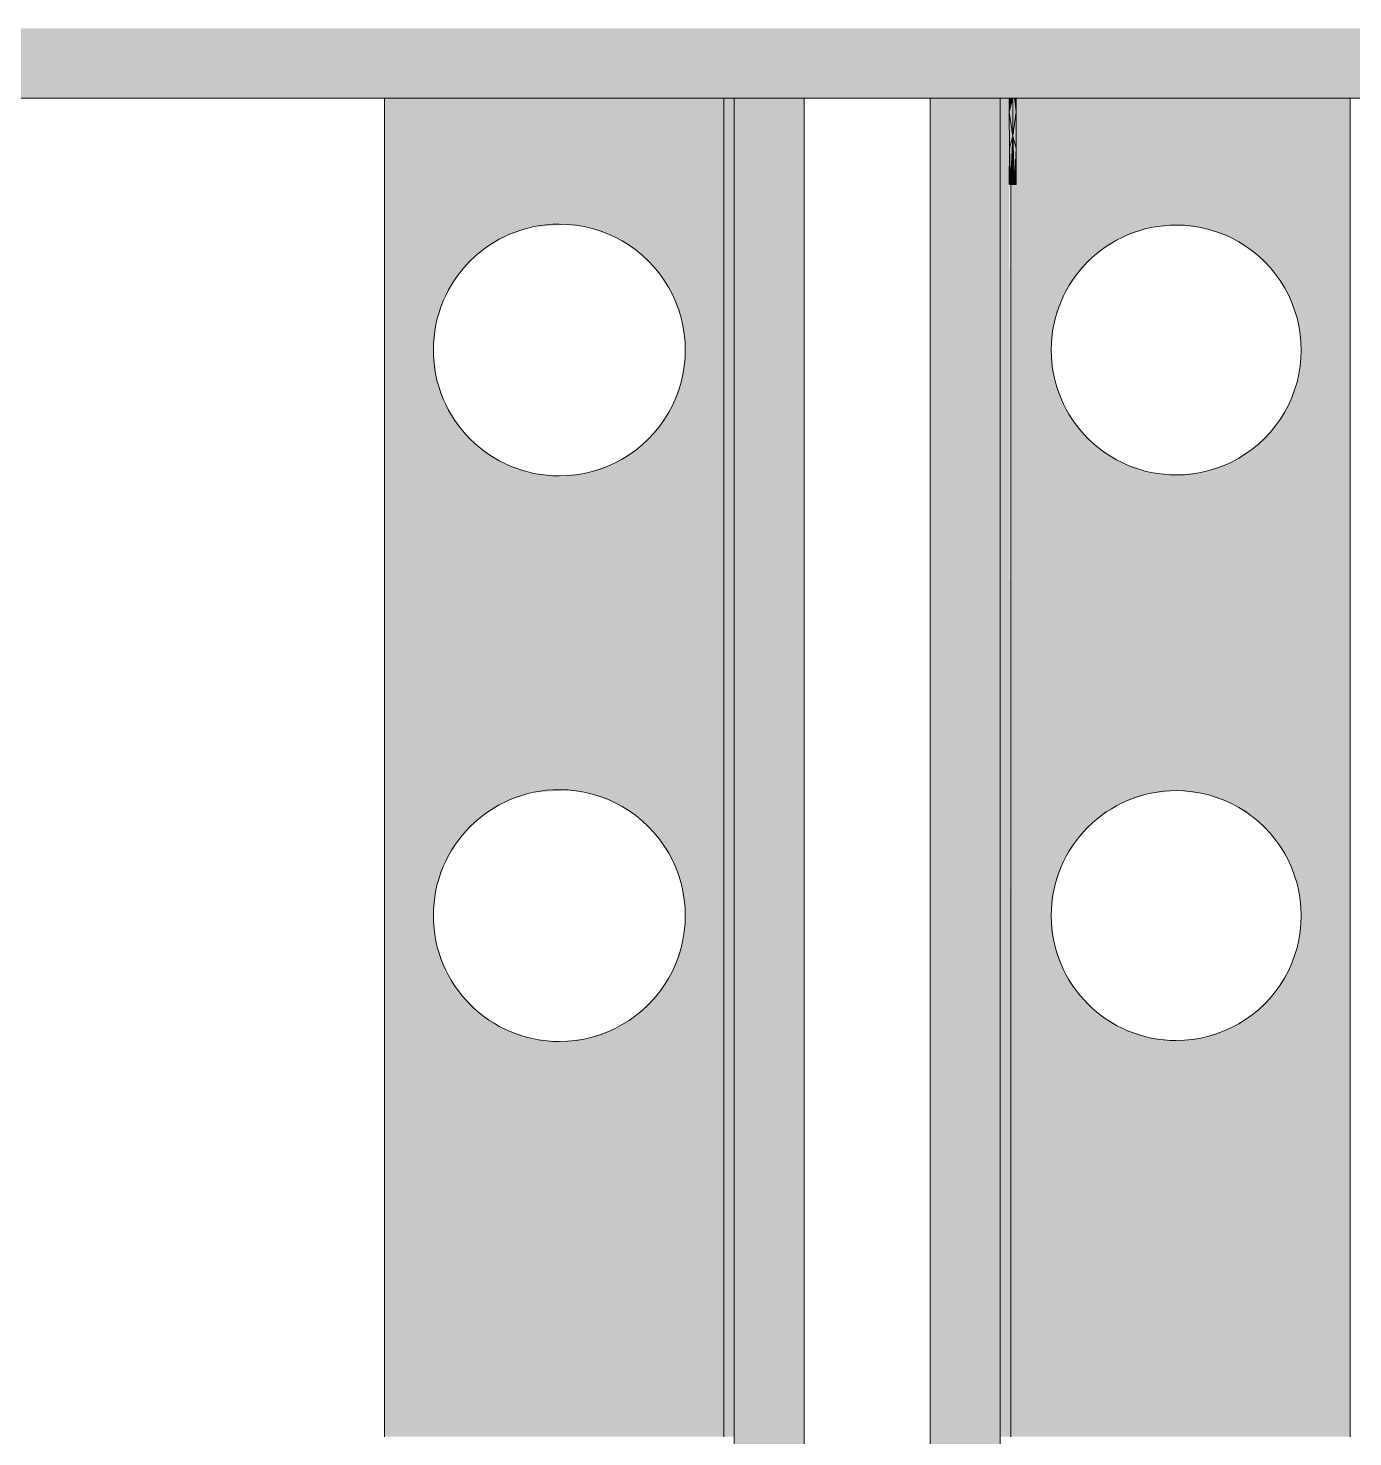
# Model space of a CAD drawing. Header units: inches. Extents: x 20461 to 27285, y -26063 to -19005.
# Drawn here: x 25451.9 to 25546.6, y -22519.3 to -22418.6 of the extents above; entities that cross this region are included whole.
import ezdxf

# ---------------------------------------------------------------- set-up
doc = ezdxf.new("R2010")
doc.units = ezdxf.units.IN
doc.header["$MEASUREMENT"] = 0
for name, color, linetype, lineweight in [('A-GENM', 13, 'Continuous', 9), ('A-WALL', 113, 'Continuous', 9), ('I-FURN', 30, 'Continuous', 9)]:
    doc.layers.add(name, color=color, linetype=linetype, lineweight=lineweight)

# ---------------------------------------------------------------- blocks, each defined once
blk = doc.blocks.new('Vanity Counter Top w 2 Round Sink Holes-72_-2372-72_-2372 - Vanity Counter Top w 2 Round Sink Holes-72_-2372-300229 - 65762-300595-Site Plan - Phase 1')
at = {"layer": 'I-FURN'}
blk.add_hatch(color=31, dxfattribs=at).paths.add_polyline_path([(25521.39022535174, -22519.30281039721), (25522.14022535174, -22519.30281039721), (25522.03774635949, -22423.63093539746), (25521.39022535174, -22423.63093539746), (25521.39022535174, -22499.42914546503)], flags=0)
h = blk.add_hatch(color=31, dxfattribs=at)
h.paths.add_polyline_path([(25546.35624701914, -22519.30281039721), (25546.39022535178, -22519.30281039721), (25546.35624701914, -22423.63093539746), (25522.53846263037, -22423.63093539746), (25522.46533297674, -22429.8109353975), (25522.14022535174, -22429.8109353975), (25522.14022535174, -22519.30281039721)], flags=0)
h.paths.add_polyline_path([(25533.9605121626, -22490.98252358639), (25531.97346404379, -22490.75863703312), (25530.08605481484, -22490.09820397996), (25528.39292705563, -22489.03434129792), (25526.9789812619, -22487.62039550419), (25525.91511857986, -22485.92726774498), (25525.2546855267, -22484.03985851603), (25525.03079897343, -22482.05281039722), (25525.2546855267, -22480.0657622784), (25525.91511857986, -22478.17835304945), (25526.9789812619, -22476.48522529024), (25528.39292705563, -22475.07127949651), (25530.08605481484, -22474.00741681447), (25531.97346404379, -22473.34698376131), (25533.9605121626, -22473.12309720804), (25535.94756028142, -22473.34698376131), (25537.83496951037, -22474.00741681447), (25539.52809726958, -22475.07127949651), (25540.94204306331, -22476.48522529024), (25542.00590574535, -22478.17835304945), (25542.66633879851, -22480.0657622784), (25542.89022535178, -22482.05281039722), (25542.66633879851, -22484.03985851603), (25542.00590574535, -22485.92726774498), (25540.94204306331, -22487.62039550419), (25539.52809726958, -22489.03434129792), (25537.83496951037, -22490.09820397996), (25535.94756028142, -22490.75863703312)], flags=0)
h.paths.add_polyline_path([(25533.9605121626, -22450.56064858664), (25531.97346404379, -22450.33676203337), (25530.08605481483, -22449.67632898021), (25528.39292705563, -22448.61246629817), (25526.97898126189, -22447.19852050444), (25525.91511857986, -22445.50539274523), (25525.2546855267, -22443.61798351629), (25525.03079897342, -22441.63093539746), (25525.2546855267, -22439.64388727865), (25525.91511857986, -22437.7564780497), (25526.97898126189, -22436.06335029049), (25528.39292705563, -22434.64940449676), (25530.08605481483, -22433.58554181472), (25531.97346404379, -22432.92510876156), (25533.9605121626, -22432.70122220829), (25535.94756028142, -22432.92510876156), (25537.83496951037, -22433.58554181472), (25539.52809726957, -22434.64940449676), (25540.9420430633, -22436.06335029049), (25542.00590574534, -22437.7564780497), (25542.6663387985, -22439.64388727865), (25542.89022535177, -22441.63093539746), (25542.6663387985, -22443.61798351629), (25542.00590574534, -22445.50539274523), (25540.9420430633, -22447.19852050444), (25539.52809726957, -22448.61246629817), (25537.83496951037, -22449.67632898021), (25535.94756028142, -22450.33676203337)], flags=0)
at = {"layer": 'I-FURN', "color": 7}
for p, q in [((25546.39022535175, -22519.30281039719), (25546.39022535175, -22423.63093539744)), ((25522.14022535171, -22519.30281039719), (25522.14022535171, -22429.81093539748))]:
    blk.add_line(p, q, dxfattribs=at)
for centre, radius, start, end in [((25533.96051216257, -22441.63093539744), 8.929713189172617, 90, 269.9999999999996), ((25533.96051216257, -22441.63093539744), 8.929713189176255, 269.9999999999996, 90), ((25533.96051216258, -22482.05281039719), 8.929713189176255, 90, 269.9999999999996), ((25533.96051216258, -22482.05281039719), 8.929713189172617, 269.9999999999996, 90)]:
    blk.add_arc(centre, radius, start, end, dxfattribs=at)
blk = doc.blocks.new('Vanity Counter Top w 2 Round Sink Holes-72_-2442-72_-2442 - Vanity Counter Top w 2 Round Sink Holes-72_-2442-300472 - 131739-300647-Site Plan - Phase 1')
at = {"layer": 'I-FURN'}
h = blk.add_hatch(color=31, dxfattribs=at)
h.paths.add_polyline_path([(25477.39022535174, -22519.30281039721), (25501.64022535178, -22519.30281039721), (25501.64022535178, -22423.63093539746), (25477.39022535174, -22423.63093539746), (25477.39022535174, -22444.59964546503)], flags=0)
h.paths.add_polyline_path([(25489.89022535174, -22491.05281039722), (25487.88753694613, -22490.82716160685), (25485.98527169968, -22490.16153020834), (25484.27881713501, -22489.08929373943), (25482.85374200953, -22487.66421861394), (25481.78150554062, -22485.95776404928), (25481.1158741421, -22484.05549880282), (25480.89022535174, -22482.05281039722), (25481.1158741421, -22480.05012199161), (25481.78150554062, -22478.14785674516), (25482.85374200953, -22476.44140218049), (25484.27881713501, -22475.016327055), (25485.98527169968, -22473.94409058609), (25487.88753694613, -22473.27845918758), (25490.27824701914, -22473.09652993923), (25491.89291375735, -22473.27845918758), (25493.7951790038, -22473.94409058609), (25495.50163356847, -22475.016327055), (25496.92670869395, -22476.44140218049), (25497.99894516286, -22478.14785674516), (25498.66457656138, -22480.05012199161), (25498.89022535174, -22482.05281039722), (25498.66457656138, -22484.05549880282), (25497.99894516286, -22485.95776404928), (25496.92670869395, -22487.66421861394), (25495.50163356847, -22489.08929373943), (25493.7951790038, -22490.16153020834), (25491.89291375735, -22490.82716160685), (25490.27824701914, -22491.0090908552)], flags=0)
h.paths.add_polyline_path([(25489.89022535174, -22450.63093539746), (25487.88753694613, -22450.4052866071), (25485.98527169968, -22449.73965520858), (25484.27881713501, -22448.66741873968), (25482.85374200953, -22447.24234361419), (25481.78150554062, -22445.53588904952), (25481.1158741421, -22443.63362380307), (25480.89022535174, -22441.63093539746), (25481.1158741421, -22439.62824699186), (25481.78150554062, -22437.72598174541), (25482.85374200952, -22436.01952718074), (25484.27881713501, -22434.59445205525), (25485.98527169968, -22433.52221558634), (25487.88753694613, -22432.85658418783), (25490.27824701914, -22432.67465493948), (25491.89291375735, -22432.85658418783), (25493.7951790038, -22433.52221558634), (25495.50163356847, -22434.59445205525), (25496.92670869395, -22436.01952718074), (25497.99894516286, -22437.72598174541), (25498.66457656138, -22439.62824699186), (25498.89022535174, -22441.63093539746), (25498.66457656138, -22443.63362380307), (25497.99894516286, -22445.53588904952), (25496.92670869395, -22447.24234361419), (25495.50163356847, -22448.66741873968), (25493.7951790038, -22449.73965520858), (25491.89291375735, -22450.4052866071), (25490.27824701914, -22450.58721585545)], flags=0)
blk.add_hatch(color=31, dxfattribs=at).paths.add_polyline_path([(25502.39022535178, -22519.30281039721), (25502.39022535178, -22423.63093539746), (25501.64022535178, -22423.63093539746), (25501.64022535178, -22519.30281039721)], flags=0)
at = {"layer": 'I-FURN', "color": 7}
for p, q in [((25477.39022535171, -22423.63093539744), (25477.39022535171, -22519.30281039719)), ((25501.64022535175, -22423.63093539744), (25501.64022535175, -22519.30281039719))]:
    blk.add_line(p, q, dxfattribs=at)
for centre, start, end in [((25489.89022535171, -22441.63093539744), 90, 269.9999999999996), ((25489.89022535171, -22441.63093539744), 269.9999999999996, 90), ((25489.89022535171, -22482.05281039719), 90, 269.9999999999996), ((25489.89022535171, -22482.05281039719), 269.9999999999996, 90)]:
    blk.add_arc(centre, 9, start, end, dxfattribs=at)
blk = doc.blocks.new('Drinking_Fountain-Haws_Corporation-Wall_Mounted_1119-1119-2447-1119-2447 - Drinking_Fountain-Haws_Corporation-Wall_Mounted_1119-1119-2447-300512 - 184570-300653-Site Plan - Phase 1')
at = {"layer": 'A-GENM'}
for points in [[(26.50000000003046, 5.696152687113226), (26.74152078510405, 6.679999999975506), (26.50009365105916, 6.679999999975506)], [(26.75000000002683, 3.964101705139228), (26.68529523875076, 6.450962351404086), (26.50000000003046, 5.696152687113226), (26.68529523875076, 4.412389486365782)], [(26.75000000002683, 3.964101705139228), (27.00000000002319, 5.696152683921581), (26.7500000000241, 6.679999999975506), (26.75000000002546, 5.696152683921581)], [(27.00000000002319, 5.696152683921581), (26.99990634898768, 6.679999999975506), (26.85799386517783, 6.679999999975506)], [(26.50213878604472, 3.098076511575072), (26.75000000002683, 3.964101705139228), (26.50000000003046, 5.696152687113226)], [(26.99786121354236, 3.098076503103811), (26.99786121352872, 5.681334734911387), (26.81470476130562, 3.738023759425686), (26.96650635097921, 3.207630155318611)], [(26.57322330473289, 0.499999999975671), (26.75000000002819, 3.964101705138546), (26.50213878604472, 3.098076511575072)], [(26.53349364909354, 0.4999999999749888), (26.57322330472197, 0.499999999975671), (26.50213878604472, 3.098076511575072)], [(26.50851854346228, 0.4999999999749888), (26.53349364907717, 0.499999999975671), (26.50213878604472, 3.098076511575072)], [(26.57322330474789, 0.4999999999749888), (26.62500000001364, 0.499999999975671), (26.75000000002683, 3.964101705139228)], [(26.62500000002728, 0.499999999975671), (26.68529523875076, 0.499999999975671), (26.75000000002683, 3.964101705139228)], [(26.68529523875076, 0.499999999975671), (26.75000000002683, 0.499999999975671), (26.75000000002683, 3.964101705139228)], [(26.75000000002683, 0.499999999975671), (26.81470476130562, 0.499999999975671), (26.75000000002683, 3.964101705139228)], [(26.87500000003046, 0.499999999975671), (26.92677669534805, 3.346445271049105), (26.75000000002683, 3.964101705139228), (26.78124999193505, 3.098076503103811)], [(26.96650635097921, 0.499999999975671), (26.99148145659683, 0.499999999975671), (26.99786121352872, 3.098076503103811)]]:
    blk.add_hatch(color=256, dxfattribs=at).paths.add_polyline_path(points, flags=0)
for p, q in [((26.50000000000278, 5.696152687139143), (26.74152078507559, 6.680000000000777)), ((26.50009365103142, 6.680000000000798), (26.50000000000278, 5.696152687139143)), ((26.7499999999982, 3.964101705164472), (26.74999999999818, 6.680000000000753)), ((26.85799386514925, 6.680000000000533), (26.99999999999461, 5.696152683946822)), ((26.99990634895928, 6.68000000000074), (26.99999999999357, 5.696152683946819)), ((26.50000000000184, 5.696152687139147), (26.7499999999982, 3.964101705164472)), ((26.50213878600208, 3.098076511601172), (26.49999999999491, 5.696152687139235)), ((27.00000000000144, 5.696152683946911), (26.74999999997739, 3.964101705164204)), ((26.99786121351402, 3.098076503129231), (27.00000000000144, 5.696152683946911)), ((26.50213878601608, 3.098076511600993), (26.50000000000177, 0.5000000000009094)), ((26.749999999999, 3.964101705164445), (26.50213878601638, 3.098076511600981)), ((26.50851854343094, 0.5000000000009097), (26.50213878601608, 3.098076511600993)), ((26.57322330469331, 0.500000000001332), (26.50213878601605, 3.098076511600993)), ((26.50213878601605, 3.098076511600993), (26.53349364906482, 0.5000000000004867)), ((26.57322330470449, 0.5000000000009467), (26.749999999999, 3.964101705164445)), ((26.62499999998536, 0.5000000000012537), (26.74999999999824, 3.964101705164471)), ((26.74999999999823, 3.964101705164472), (26.68529523872351, 0.50000000000091)), ((26.74999999999823, 0.5000000000009097), (26.74999999999823, 3.964101705164472)), ((26.87500000000176, 0.5000000000009096), (26.74999999999823, 3.964101705164472)), ((26.74999999999823, 3.964101705164472), (26.81470476127835, 0.50000000000091)), ((26.74999999997739, 3.964101705164204), (26.99786121351402, 3.098076503129231)), ((26.87500000000176, 0.5000000000009094), (26.99786121350004, 3.098076503129051)), ((26.99786121350006, 3.098076503129052), (26.92677669531967, 0.5000000000012664)), ((26.99786121350004, 3.098076503129052), (26.96650635095151, 0.5000000000009154)), ((26.99148145656859, 0.5000000000009036), (26.99786121350004, 3.098076503129052)), ((26.99786121350004, 3.098076503129051), (26.99999999999459, 0.5000000000009094)), ((26.50851854343463, 0.500000000000862), (26.53349364904889, 0.5000000000009577)), ((26.53349364906482, 0.5000000000004867), (26.57322330469331, 0.500000000001332)), ((26.57322330472018, 0.5000000000005665), (26.62499999998536, 0.5000000000012537)), ((26.625, 0.5000000000009096), (26.68529523872352, 0.5000000000009097)), ((26.68529523872351, 0.5000000000009097), (26.74999999999823, 0.5000000000009097)), ((26.74999999999823, 0.5000000000009097), (26.81470476127836, 0.5000000000009097)), ((26.81470476127835, 0.5000000000009096), (26.87500000000176, 0.5000000000009096)), ((26.87500000001693, 0.5000000000015917), (26.92677669528099, 0.5000000000002263)), ((26.92677669531967, 0.5000000000012667), (26.96650635092569, 0.5000000000005523)), ((26.96650635095151, 0.5000000000009157), (26.99148145656859, 0.5000000000009036))]:
    blk.add_line(p, q, dxfattribs=at)
blk = doc.blocks.new('Locker Rooms_MASTER_ifc-1-Site Plan - Phase 1')
at = {"layer": 'A-WALL'}
blk.add_hatch(color=57, dxfattribs=at).paths.add_polyline_path([(25546.35624701914, -22423.6309353975), (25582.8538406339, -22423.6309353975), (25582.8538406339, -22418.6309353975), (25445.92661006955, -22418.6309353975), (25445.92661006955, -22423.6309353975), (25518.31724701914, -22423.6309353975)], flags=0)
h = blk.add_hatch(color=57, dxfattribs=at)
h.paths.add_polyline_path([(25502.39022535174, -22796.80281039722), (25507.39022535174, -22796.80281039722), (25507.39022535174, -22795.30281039715), (25502.39022535174, -22795.30281039715)], flags=0)
h.paths.add_polyline_path([(25502.39022535174, -22787.30281039722), (25507.39022535174, -22787.30281039722), (25507.39022535174, -22423.6309353975), (25502.39022535174, -22423.6309353975), (25502.39022535174, -22773.57664546503)], flags=0)
h = blk.add_hatch(color=57, dxfattribs=at)
h.paths.add_polyline_path([(25516.39022535178, -22796.80281039722), (25521.39022535178, -22796.80281039722), (25521.39022535178, -22795.30281039715), (25516.39022535178, -22795.30281039715)], flags=0)
h.paths.add_polyline_path([(25521.39022535178, -22787.30281039722), (25521.39022535178, -22423.6309353975), (25516.39022535178, -22423.6309353975), (25516.39022535178, -22787.30281039722)], flags=0)
at = {"layer": 'A-WALL', "color": 7}
for p, q in [((25445.92661006952, -22423.63093539747), (25582.85384063387, -22423.63093539747)), ((25502.39022535171, -22423.63093539747), (25502.39022535171, -22531.30224614441)), ((25507.39022535171, -22423.63093539747), (25502.39022535171, -22423.63093539747)), ((25507.39022535171, -22787.32793063395), (25507.39022535171, -22423.63093539747)), ((25516.39022535175, -22423.63093539747), (25516.39022535175, -22787.32793063395)), ((25521.39022535176, -22423.63093539747), (25516.39022535175, -22423.63093539747)), ((25521.39022535176, -22787.32793063395), (25521.39022535176, -22423.63093539747))]:
    blk.add_line(p, q, dxfattribs=at)
at = {"lineweight": 9}
for name, p in [('Drinking_Fountain-Haws_Corporation-Wall_Mounted_1119-1119-2447-1119-2447 - Drinking_Fountain-Haws_Corporation-Wall_Mounted_1119-1119-2447-300512 - 184570-300653-Site Plan - Phase 1', (25495.53855628139, -22430.31093539747)), ('Vanity Counter Top w 2 Round Sink Holes-72_-2442-72_-2442 - Vanity Counter Top w 2 Round Sink Holes-72_-2442-300472 - 131739-300647-Site Plan - Phase 1', (0, 0)), ('Vanity Counter Top w 2 Round Sink Holes-72_-2372-72_-2372 - Vanity Counter Top w 2 Round Sink Holes-72_-2372-300229 - 65762-300595-Site Plan - Phase 1', (0, 0))]:
    blk.add_blockref(name, p, dxfattribs=at)

msp = doc.modelspace()

# ---------------------------------------------------------------- block references
at = {"lineweight": 5}
msp.add_blockref('Locker Rooms_MASTER_ifc-1-Site Plan - Phase 1', (0, 0), dxfattribs=at)

doc.saveas('drawing.dxf')
